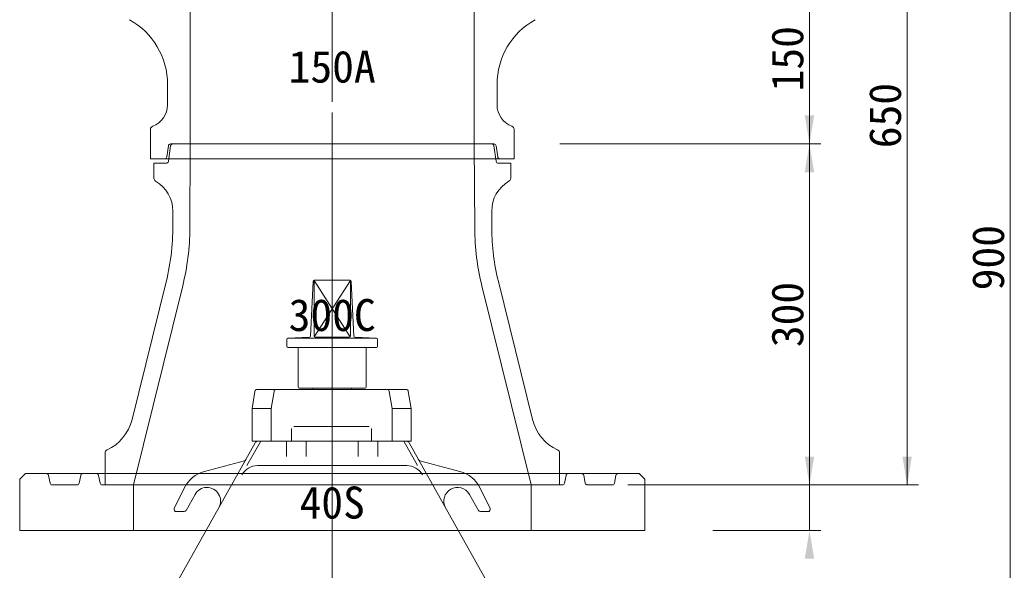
# Model space of a CAD drawing. Units: millimetres, scale not verified. Extents: x -6861 to 6861, y -3554 to 3095.
# Drawn here: x 2948 to 3819, y 2046 to 2530 of the extents above; entities that cross this region are included whole.
import ezdxf
from ezdxf.enums import TextEntityAlignment as Align

# ---------------------------------------------------------------- set-up
doc = ezdxf.new("R2010")
doc.units = ezdxf.units.MM
doc.header["$LTSCALE"] = 20
for name, color, linetype, lineweight in [('0-4_TEMP', 3, 'Continuous', 18), ('0-5_細線', 7, 'Continuous', 18), ('0-6_仕切弁', 7, 'Continuous', 18), ('0-7_寸法', 1, 'Continuous', 18)]:
    doc.layers.add(name, color=color, linetype=linetype, lineweight=lineweight)
doc.layers.add('0-8_注釈', color=1, linetype='Continuous')
doc.styles.add('ＭＳ ゴシック', font='')
doc.styles.get('ＭＳ ゴシック').set_extended_font_data('MS Gothic')

msp = doc.modelspace()

# ---------------------------------------------------------------- linework, layer by layer
at = {"layer": '0-4_TEMP'}
for p, q in [((3222.8, 2620.78), (3222.8, 2457.78)), ((3222.8, 2448.51), (3222.8, 1475.37)), ((3222.89, 2420.78), (3222.89, 2120.78)), ((3222.8, 1570.78), (3222.8, 2325.78)), ((3222.89, 2080.78), (3222.89, 2130.78))]:
    msp.add_line(p, q, dxfattribs=at)
at = {"layer": '0-5_細線'}
for p, q in [((3097.89, 2570.78), (3097.89, 2420.78)), ((3347.89, 2570.78), (3347.89, 2420.78)), ((3077.89, 2473.11), (3077.89, 2455.14)), ((3367.89, 2473.11), (3367.89, 2455.14)), ((3062.89, 2433.58), (3062.89, 2420.78)), ((3382.89, 2433.58), (3382.89, 2420.78)), ((3062.89, 2420.78), (3062.89, 2407.78)), ((3078.65, 2419.05), (3077.31, 2409.5)), ((3078.65, 2405.49), (3080.64, 2419.07)), ((3080.63, 2420.78), (3222.89, 2420.78)), ((3082.62, 2420.78), (3363.17, 2420.78)), ((3097.52, 2346.44), (3097.89, 2420.78)), ((3365.16, 2420.78), (3222.89, 2420.78)), ((3348.27, 2346.44), (3347.89, 2420.78)), ((3365.15, 2419.07), (3367.14, 2405.49)), ((3367.14, 2419.05), (3368.48, 2409.5)), ((3382.89, 2420.78), (3382.89, 2407.78)), ((3062.89, 2407.78), (3382.89, 2407.78)), ((3065.89, 2403.78), (3076.67, 2403.78)), ((3065.89, 2403.78), (3065.89, 2390.58)), ((3379.89, 2403.78), (3369.12, 2403.78)), ((3379.89, 2403.78), (3379.89, 2390.58)), ((3082.6, 2361.73), (3082.52, 2346.52)), ((3363.28, 2346.48), (3363.2, 2361.74)), ((3076.67, 2299.47), (3046.66, 2178.22)), ((3047.89, 2120.78), (3091.23, 2295.86)), ((3397.89, 2120.78), (3354.56, 2295.86)), ((3399.13, 2178.22), (3369.07, 2299.66)), ((3022.89, 2148.81), (3022.89, 2120.78)), ((3422.89, 2148.81), (3422.89, 2120.78)), ((2973.22, 2129.17), (2974.57, 2122.38)), ((3000.22, 2122.38), (3001.57, 2129.17)), ((3015.26, 2130.78), (3430.53, 2130.78)), ((3017.22, 2129.17), (3018.57, 2122.38)), ((3428.57, 2129.17), (3427.22, 2122.38)), ((3430.53, 2130.78), (3492.89, 2130.78)), ((3430.53, 2130.78), (3442.26, 2130.78)), ((3445.57, 2122.38), (3444.22, 2129.17)), ((3472.57, 2129.17), (3471.22, 2122.38)), ((3497.89, 2125.78), (3492.89, 2130.78)), ((2976.53, 2120.78), (2998.26, 2120.78)), ((3222.89, 2120.78), (3020.53, 2120.78)), ((3022.89, 2120.78), (3422.89, 2120.78)), ((3047.89, 2080.78), (3047.89, 2120.78)), ((3222.89, 2120.78), (3425.26, 2120.78)), ((3397.89, 2080.78), (3397.89, 2120.78)), ((3469.26, 2120.78), (3447.53, 2120.78)), ((3497.89, 2125.78), (3497.89, 2080.78)), ((2947.89, 2080.78), (3497.89, 2080.78))]:
    msp.add_line(p, q, dxfattribs=at)
for points in [[(2952.89, 2130.78), (2947.89, 2125.78), (2947.89, 2080.78)], [(2952.89, 2130.78), (3015.26, 2130.78), (3003.53, 2130.78)]]:
    msp.add_lwpolyline(points, dxfattribs=at)
for centre, radius, start, end in [((3012.89, 2473.11), 65, 0, 60.968), ((3432.89, 2473.11), 65, 119.032, 180), ((3057.89, 2455.14), 20, 290.354, 0), ((3387.89, 2455.14), 20, 180, 249.646), ((3065.89, 2433.58), 3, 110.354, 180), ((3379.89, 2433.58), 3, 0, 69.646), ((3080.63, 2418.78), 2, 90, 172.001), ((3082.62, 2418.78), 2, 90, 171.634), ((3363.17, 2418.78), 2, 8.366, 90), ((3365.16, 2418.78), 2, 7.999, 90), ((3075.33, 2409.78), 2, 270, 352.001), ((3370.46, 2409.78), 2, 187.999, 270), ((3076.67, 2405.78), 2, 270, 351.633), ((3369.12, 2405.78), 2, 188.367, 270), ((3068.89, 2390.58), 3, 180, 240.41), ((3376.89, 2390.58), 3, 299.608, 0), ((3052.6, 2361.88), 30, 359.713, 60.41), ((3393.2, 2361.89), 30, 119.608, 180.287), ((2882.53, 2347.52), 200, 346.099, 1.51), ((2882.53, 2347.52), 215, 346.099, 359.713), ((3563.26, 2347.52), 215, 180.287, 193.901), ((3563.27, 2347.48), 200, 180.287, 193.833), ((3007.83, 2187.83), 40, 294.84, 346.099), ((3437.96, 2187.83), 40, 193.901, 245.161), ((3025.89, 2148.81), 3, 114.838, 179.998), ((3419.89, 2148.81), 3, 0.002, 65.162), ((2971.26, 2128.78), 2, 11.309, 90), ((3003.53, 2128.78), 2, 90, 168.691), ((3015.26, 2128.78), 2, 11.309, 90), ((3430.53, 2128.78), 2, 90, 168.691), ((3442.26, 2128.78), 2, 11.309, 90), ((3474.53, 2128.78), 2, 90, 168.691), ((2976.53, 2122.78), 2, 191.309, 270), ((2998.26, 2122.78), 2, 270, 348.691), ((3020.53, 2122.78), 2, 191.309, 270), ((3425.26, 2122.78), 2, 270, 348.691), ((3447.53, 2122.78), 2, 191.309, 270), ((3469.26, 2122.78), 2, 270, 348.691)]:
    msp.add_arc(centre, radius, start, end, dxfattribs=at)
at = {"layer": '0-6_仕切弁'}
for p, q in [((3203.84, 2251.68), (3206, 2299.82)), ((3206.8, 2300.75), (3238.57, 2251.14)), ((3206.8, 2251.78), (3206.8, 2300.75)), ((3207, 2300.78), (3238.59, 2300.78)), ((3238.8, 2300.75), (3207.03, 2251.14)), ((3238.8, 2251.78), (3238.8, 2300.75)), ((3239.59, 2299.82), (3241.76, 2251.68)), ((3182.8, 2242.78), (3182.8, 2248.78)), ((3202.89, 2250.73), (3183.75, 2249.78)), ((3183.8, 2249.78), (3261.8, 2249.78)), ((3237.8, 2250.78), (3207.8, 2250.78)), ((3242.71, 2250.73), (3261.85, 2249.78)), ((3262.8, 2248.78), (3262.8, 2242.78)), ((3183.8, 2241.78), (3261.8, 2241.78)), ((3192.8, 2240.78), (3192.8, 2206.78)), ((3252.8, 2240.78), (3252.8, 2206.78)), ((3193.8, 2205.78), (3251.8, 2205.78)), ((3205.47, 2204.78), (3206.05, 2205.78)), ((3239.55, 2205.78), (3240.12, 2204.78)), ((3152.32, 2188.11), (3154.82, 2203.11)), ((3156.8, 2204.78), (3287.8, 2204.78)), ((3171.63, 2203.11), (3169.13, 2188.11)), ((3272.96, 2203.11), (3275.46, 2188.11)), ((3289.77, 2203.11), (3292.27, 2188.11)), ((3169.1, 2187.94), (3152.3, 2187.94)), ((3152.3, 2159.28), (3152.3, 2187.78)), ((3169.1, 2187.78), (3169.1, 2159.28)), ((3275.49, 2187.94), (3292.29, 2187.94)), ((3275.49, 2187.78), (3275.49, 2159.28)), ((3292.3, 2187.78), (3292.3, 2159.28)), ((3187.14, 2170.28), (3187.14, 2159.28)), ((3189.14, 2172.28), (3255.45, 2172.28)), ((3257.45, 2170.28), (3257.45, 2159.28)), ((3155.04, 2157.82), (3083.94, 2031.04)), ((3159.87, 2159.28), (3147.81, 2137.78)), ((3152.3, 2159.28), (3292.3, 2159.28)), ((3155.3, 2158.8), (3155.3, 2159.28)), ((3182.7, 2159.28), (3182.7, 2145.78)), ((3199.88, 2159.28), (3199.88, 2145.78)), ((3245.71, 2159.28), (3245.71, 2145.78)), ((3262.9, 2159.28), (3262.9, 2145.78)), ((3285.73, 2159.28), (3297.78, 2137.78)), ((3290.3, 2158.8), (3290.3, 2159.28)), ((3290.55, 2157.82), (3361.65, 2031.04)), ((3145.51, 2142.06), (3110.43, 2132.66)), ((3288.41, 2137.78), (3157.18, 2137.78)), ((3300.08, 2142.06), (3335.16, 2132.66)), ((3083.87, 2100.15), (3092.51, 2117.88)), ((3094.15, 2098.3), (3102.08, 2112.45)), ((3351.45, 2098.3), (3343.51, 2112.45)), ((3361.73, 2100.15), (3353.08, 2117.88)), ((3085.67, 2097.28), (3092.4, 2097.28)), ((3359.93, 2097.28), (3353.19, 2097.28))]:
    msp.add_line(p, q, dxfattribs=at)
for centre, radius, start, end in [((3207, 2299.78), 1, 90, 177.423), ((3238.59, 2299.78), 1, 2.577, 90), ((3183.8, 2248.78), 1, 90, 180), ((3202.84, 2251.73), 1, 272.859, 357.423), ((3207.8, 2251.78), 1, 180, 270), ((3237.8, 2251.78), 1, 270, 0), ((3242.75, 2251.73), 1, 182.577, 267.141), ((3261.8, 2248.78), 1, 0, 90), ((3183.8, 2242.78), 1, 180, 270), ((3191.8, 2240.78), 1, 0, 90), ((3253.8, 2240.78), 1, 90, 180), ((3261.8, 2242.78), 1, 270, 0), ((3193.8, 2206.78), 1, 180, 270), ((3251.8, 2206.78), 1, 270, 0), ((3156.8, 2202.78), 2, 90, 170.538), ((3173.6, 2202.78), 2, 90, 170.538), ((3270.99, 2202.78), 2, 9.462, 90), ((3287.8, 2202.78), 2, 9.462, 90), ((3154.3, 2187.78), 2, 170.538, 180), ((3171.1, 2187.78), 2, 170.538, 180), ((3273.49, 2187.78), 2, 0, 9.462), ((3290.3, 2187.78), 2, 0, 9.462), ((3153.3, 2158.8), 2, 330.717, 0), ((3121.43, 2200.17), 53.87, 308.956, 310.618), ((3324.17, 2200.17), 53.87, 229.382, 231.044), ((3292.3, 2158.8), 2, 180, 209.283), ((3157.18, 2121.78), 16, 90, 150.717), ((3144.99, 2143.99), 2, 285, 330.717), ((3288.41, 2121.78), 16, 29.283, 90), ((3300.6, 2143.99), 2, 209.283, 255), ((3117.68, 2105.61), 28, 105, 154.008), ((3327.91, 2105.61), 28, 25.992, 75), ((3112.55, 2106.58), 12, 330.717, 150.717), ((3333.05, 2106.58), 12, 29.283, 209.283), ((3085.67, 2099.28), 2, 154.008, 270), ((3092.4, 2099.28), 2, 270, 330.717), ((3353.19, 2099.28), 2, 209.283, 270), ((3359.93, 2099.28), 2, 270, 25.992)]:
    msp.add_arc(centre, radius, start, end, dxfattribs=at)
at = {"layer": '0-7_寸法'}
for p, q in [((3642.83, 2120.78), (3642.83, 2770.78)), ((3728.79, 2120.78), (3728.79, 2770.78)), ((3819.48, 1870.78), (3819.48, 2770.78)), ((3423, 2420.78), (3652.83, 2420.78)), ((3423, 2420.78), (3652.83, 2420.78)), ((3482.89, 2120.78), (3652.83, 2120.78)), ((3482.89, 2120.78), (3738.79, 2120.78)), ((3482.89, 2120.78), (3652.83, 2120.78)), ((3642.83, 2080.78), (3642.83, 2120.78)), ((3557.89, 2080.78), (3652.83, 2080.78))]:
    msp.add_line(p, q, dxfattribs=at)
for points in [[(3638.67, 2445.78), (3642.83, 2420.78), (3647, 2445.78)], [(3638.67, 2395.78), (3642.83, 2420.78), (3647, 2395.78)], [(3638.67, 2145.78), (3642.83, 2120.78), (3647, 2145.78)], [(3638.67, 2145.78), (3642.83, 2120.78), (3647, 2145.78)], [(3724.63, 2145.78), (3728.79, 2120.78), (3732.96, 2145.78)], [(3638.67, 2055.78), (3642.83, 2080.78), (3647, 2055.78)]]:
    msp.add_solid(points, dxfattribs=at)

# ---------------------------------------------------------------- texts
at = {"layer": '0-7_寸法', "style": 'ＭＳ ゴシック'}
for s, p in [('150', (3645.87, 2466.98)), ('650', (3731.83, 2416.98)), ('900', (3822.52, 2291.98)), ('300', (3645.87, 2241.98))]:
    msp.add_text(s, height=28.15, rotation=90, dxfattribs=at).set_placement(p, align=Align.BOTTOM_LEFT)
at = {"layer": '0-8_注釈', "style": 'ＭＳ ゴシック'}
for s, p in [('150A', (3184.49, 2466.24)), ('300C', (3184.49, 2247.74)), ('40S', (3194.09, 2082.74))]:
    msp.add_text(s, height=28.15, dxfattribs=at).set_placement(p, align=Align.BOTTOM_LEFT)

doc.saveas('drawing.dxf')
